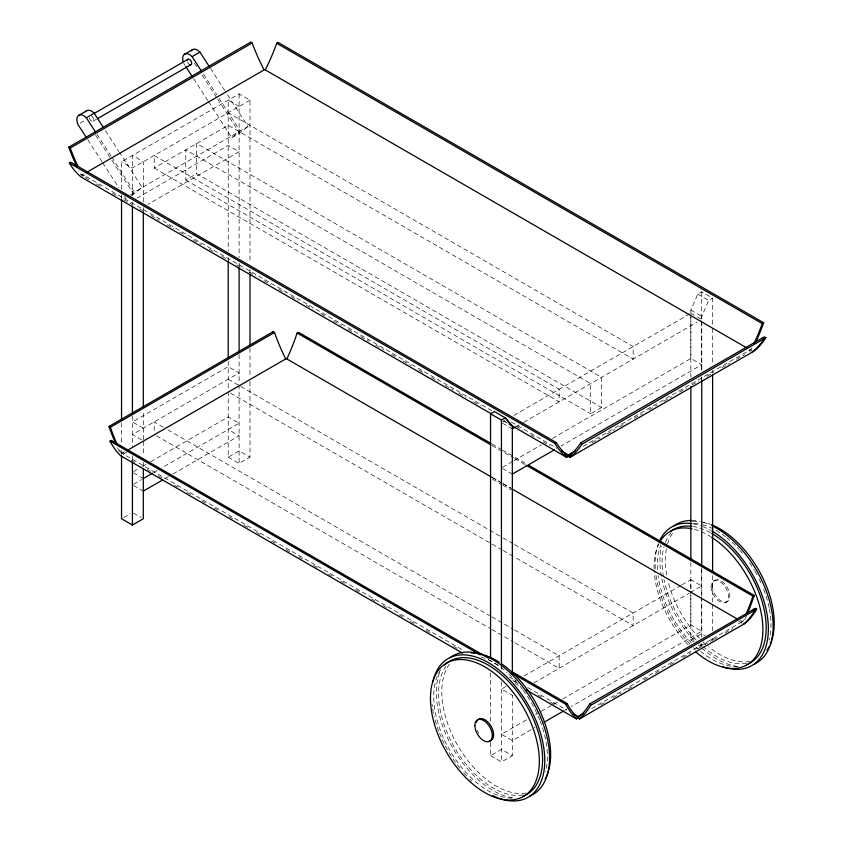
<?xml version="1.0" encoding="UTF-8"?>
<svg xmlns="http://www.w3.org/2000/svg" width="843" height="843" viewBox="0 0 843 843"><rect width="100%" height="100%" fill="white"/><g stroke="black" fill="none" stroke-linecap="round" stroke-linejoin="round"><path stroke-width="0.63" stroke-dasharray="4.21 3.16" d="M694.116 641.934L690.849 640.048L690.849 591.407M690.849 562.492L690.849 590.089L690.849 579.71L681.776 584.947M690.849 377.137L690.849 314.039M690.849 312.721L690.849 310.098L697.793 294.144L701.734 291.868L712.62 298.148L712.62 327.084M701.734 643.704L701.734 646.328L699.564 645.074M701.734 637.129L701.734 597.687M701.734 596.38L701.734 567.455M701.734 379.476L701.734 376.842M701.734 370.277L701.734 320.319M701.734 319.012L701.734 316.378L708.678 300.435L712.62 298.148M130.654 195.049L134.385 192.067L248.032 126.45L225.408 91.476M131.582 195.544L142.225 187.546L119.601 152.562M208.463 101.613L231.793 137.683L240.192 130.981L217.568 96.007M231.793 137.683L239.633 133.162L248.032 126.45M80.159 123.162L85.754 119.927M93.004 121.223L96.429 119.253M83.362 173.806L81.086 175.112A141.255 81.55 60 0 1 78.831 170.676M85.069 174.786L82.793 176.103L82.108 175.513A139.748 80.686 -60 0 1 81.023 174.606M121.54 189.338L121.54 161.772L239.106 93.9L249.992 100.18L249.992 262.921M249.992 100.18L132.425 168.063L121.54 161.772M154.195 168.063L559.141 401.848L559.141 389.276L154.195 155.491L154.195 168.063L228.221 125.322L633.156 359.118L633.156 346.547L228.221 112.751M136.987 198.105L228.221 145.439L239.106 151.719L147.873 204.396M601.586 407.506L590.701 413.787L590.701 383.628L185.766 149.833L185.766 180.002L196.651 173.721L601.586 407.506L601.586 377.337L196.651 143.552L196.651 173.721M121.655 453.313L123.942 451.996M124.406 452.069L122.119 453.386L462.807 650.079M123.257 454.24L126.682 452.259M133.563 471.585L141.55 466.98M142.688 466.316L146.113 464.345M150.665 461.711L228.221 416.937L239.106 423.218L161.55 467.991M133.563 484.156L141.55 479.541M153.574 472.607L157.515 470.331M164.975 478.592L168.4 476.611M172.963 473.977L239.106 435.789L228.221 429.509M123.71 517.497L130.243 513.724M228.221 391.542L228.221 457.159L239.106 450.879L249.992 457.159L249.992 378.412M228.221 457.159L239.106 463.45L249.992 457.159M502.576 421.932L504.841 420.625M513.914 415.388L689.722 313.891M516.864 426.252L519.13 424.946M523.672 422.322L697.203 322.142M502.576 467.191L512.786 461.29M513.914 460.636L541.143 444.925M552.481 438.371L690.849 358.486L701.734 364.766L561.101 445.968M583.061 446.358L750.196 349.866L750.196 351.373L747.91 350.056M592.165 442.617L600.121 438.023M606.939 434.082L614.895 429.487M619.447 426.864L626.265 422.923M634.231 418.328L642.187 413.734M649.005 409.793L656.96 405.198M663.789 401.257L671.745 396.663M679.7 392.069L686.529 388.128M692.208 384.851L699.037 380.91M706.992 376.315L713.81 372.374M721.766 367.78L729.732 363.185M736.55 359.255L744.506 354.661M505.979 686.444L501.437 689.068L512.333 695.349M513.914 681.861L516.19 680.554M524.125 675.97L680.638 585.6M533.882 682.904L689.258 593.198M690.396 592.545L701.734 586.001L690.849 579.71M713.652 580.985L714.959 580.237M725.96 602.313L727.267 601.565M526.39 719.911L501.437 734.316L512.333 740.597L535.01 727.509M535.463 714.674L540.005 712.05M541.143 711.397L552.481 704.853M553.619 704.19L558.15 701.576M562.692 698.952L690.849 624.958L701.734 631.249L571.301 706.55M564.504 710.48L566.77 709.174M490.552 742.535L490.552 755.686L501.437 749.395L512.333 755.686L512.333 695.243M690.849 640.048L701.734 633.757L705.001 635.643M591.575 708.626L742.04 621.755L739.764 620.437M490.552 755.686L501.437 761.967L512.333 755.686M703.916 645.074L712.62 640.048L712.62 636.096M600.69 704.864L605.253 702.24M613.23 697.625L621.207 693.02M628.046 689.068L632.608 686.444M644.01 679.858L648.573 677.224M655.411 673.283L662.25 669.331M670.227 664.727L674.79 662.092M682.767 657.487L690.744 652.872M697.582 648.931L702.145 646.296M713.547 639.711L718.11 637.076M724.948 633.135L732.925 628.52M697.793 294.144L708.678 300.435M690.849 310.098L701.734 316.378M690.849 313.238L701.734 319.518M749.553 349.107L751.83 350.425M239.106 106.471L228.221 100.18L228.221 251.109M185.766 180.002L590.701 413.787M491.933 410.804L82.793 174.596L82.793 176.103L82.077 174.701A139.411 80.485 60 0 1 80.96 172.52M511.301 421.995L556.886 448.307M85.069 177.42L89.632 180.044M96.471 183.995L101.023 186.63M112.425 193.205L116.977 195.839M123.816 199.791L131.793 204.396M139.769 209.001L143.194 210.971M151.171 215.576L159.148 220.181M167.125 224.786L173.964 228.738M179.664 232.025L186.503 235.977M193.342 239.928L201.319 244.533M209.296 249.138L213.848 251.772M221.825 256.377L228.664 260.318M236.641 264.923L243.479 268.875M249.18 272.163L256.019 276.114M263.996 280.719L270.835 284.671M278.812 289.275L285.651 293.216M291.351 296.515L298.19 300.456M306.167 305.061L313.006 309.012M320.983 313.617L325.535 316.251M333.512 320.856L341.489 325.461M348.328 329.413L352.89 332.037M360.867 336.642L368.844 341.257M375.683 345.198L383.66 349.803M391.637 354.408L396.199 357.042M403.038 360.994L411.015 365.599M418.992 370.203L423.544 372.838M431.532 377.443L438.36 381.384M445.199 385.335L453.176 389.94M458.877 393.228L465.715 397.179M473.692 401.784L480.531 405.736M515.863 426.126L522.702 430.078M530.679 434.682L535.231 437.317M543.208 441.922L550.047 445.873M503.619 420.836L505.8 422.101M503.966 421.152L507.381 423.133M502.533 423.218L512.333 428.876M492.133 444.103L501.248 449.372M502.386 450.025L526.317 463.84M491.975 445.515L513.629 458.012M514.767 458.666L525.02 464.588M502.533 468.466L512.333 474.124M491.711 477.022L501.964 482.944M503.102 483.597L511.079 488.202M740.101 620.427L742.388 621.744M492.512 477.686L501.627 482.944M502.765 483.608L510.742 488.213M492.512 479.193L501.627 484.451M502.765 485.115L510.742 489.72M738.626 621.28L742.04 623.262M710.449 638.783L712.62 640.048M228.221 379.234L239.623 385.809M240.761 386.473L501.975 537.286M503.123 537.939L513.387 543.872M514.525 544.525L633.156 613.019L633.156 625.59L514.525 557.097M230.497 393.112L501.975 549.857M503.123 550.511L513.387 556.443M163.321 427.232L154.195 421.964L154.195 432.016M167.883 429.867L490.7 616.244M491.838 616.897L513.513 629.415M514.651 630.069L559.141 655.759L559.141 668.33L514.651 642.64M143.31 428.255L132.425 421.964L228.221 366.663L239.106 372.943L132.425 434.535L143.31 440.815L143.31 411.131M156.471 435.852L490.7 628.815M491.838 629.468L513.513 641.987M488.255 659.489L501.933 667.382M509.53 677.055L512.944 679.026M527.76 687.582L566.496 709.943M131.234 460.162L135.797 462.786M147.188 469.372L150.602 471.342M158.579 475.947L163.142 478.582M174.533 485.157L177.957 487.128M187.072 492.396L190.486 494.367M201.877 500.942L206.44 503.577M214.417 508.181L217.831 510.152M229.222 516.727L232.647 518.708M244.038 525.284L248.601 527.918M256.578 532.523L259.992 534.494M271.383 541.069L275.946 543.703M286.199 549.625L290.751 552.26M298.728 556.865L303.29 559.489M313.543 565.411L318.106 568.045M328.359 573.967L332.911 576.591M340.888 581.196L345.451 583.83M355.704 589.752L360.256 592.387M371.658 598.962L375.072 600.933M383.049 605.537L387.611 608.172M399.002 614.747L402.417 616.728M410.393 621.333L414.956 623.957M426.347 630.543L429.761 632.513M453.692 646.328L457.117 648.299M512.944 680.533L517.497 683.167M538.013 695.011L542.565 697.635M550.542 702.24L555.105 704.874M514.883 683.367L520.584 686.655M133.51 472.87L143.31 478.529M133.51 485.442L143.31 491.1M133.51 513.092L141.129 517.497M210.56 68.525L224.702 90.391M203.437 74.142L216.862 94.911M194.396 63.214L197.22 67.577M202.172 75.238L217.009 98.188M217.715 99.274L239.633 133.162M183.732 63.362L185.144 65.554M193.627 78.662L207.757 100.528M105.459 130.707L118.895 151.477M96.924 134.142L111.055 155.997M111.761 157.093L134.385 192.067M95.649 135.228L111.202 159.274M111.908 160.37L133.826 194.248M87.82 139.748L101.95 161.614M102.656 162.71L118.916 187.841M124.574 196.588L125.986 198.769M712.62 328.401L712.62 365.219M712.62 370.477L712.62 373.101M712.62 575.611L712.62 603.23M712.62 604.536L712.62 630.838M701.734 291.868L701.734 319.486M701.734 320.793L701.734 370.762M701.734 377.337L701.734 379.972M701.734 568.013L701.734 596.939M701.734 597.634L701.734 633.757M690.849 317.116L690.849 358.486M690.849 591.343L690.849 624.958M501.437 666.613L501.437 669.247M501.437 681.755L501.437 761.967M490.552 672.84L490.552 722.809M249.992 269.486L249.992 273.427M249.992 348.233L249.992 377.106M239.106 93.9L239.106 257.4M239.106 263.206L239.106 265.83M239.106 354.513L239.106 383.944M239.106 384.703L239.106 463.45M228.221 257.673L228.221 260.297M228.221 361.352L228.221 390.225M143.31 201.856L143.31 161.772L132.425 155.491L132.425 196.177M143.31 207.705L143.31 210.328M143.31 441.321L143.31 455.789M143.31 462.322L143.31 466.284M132.425 202.183L132.425 204.807M132.425 416.105L132.425 446.295M132.425 455.842L132.425 461.11M121.54 194.585L121.54 198.526M121.54 422.944L121.54 445.252M121.54 450.51L121.54 454.44M522.85 794.917A76.976 44.437 60 0 1 455.599 749.279A76.976 44.437 60 0 1 445.821 666.497M481.153 656.971A76.976 44.437 60 0 1 487.033 659.247M488.223 659.795A76.976 44.437 60 0 1 507.043 672.566M508.856 674.21A76.976 44.437 60 0 1 514.219 679.563M515.094 680.512A76.976 44.437 60 0 1 518.519 684.411M520.163 686.423A76.976 44.437 60 0 1 522.428 689.332M523.176 690.322A76.976 44.437 60 0 1 530.173 700.765M531.438 702.914A76.976 44.437 60 0 1 534.441 708.426M535.02 709.543A76.976 44.437 60 0 1 539.636 719.796M540.089 720.934A76.976 44.437 60 0 1 545.526 771.756M526.116 793.031A76.976 44.437 60 0 1 457.728 745.475A76.976 44.437 60 0 1 450.731 662.472M511.954 798.163A76.976 44.437 60 0 1 448.328 747.741A76.976 44.437 60 0 1 441.026 669.268M471.743 780.976A80.053 46.217 60 0 1 469.983 779.311M466.506 775.781A80.053 46.217 60 0 1 462.28 771.092M459.856 768.173A80.053 46.217 60 0 1 448.139 751.018M447.496 749.891A80.053 46.217 60 0 1 439.603 733.463M438.687 731.102A80.053 46.217 60 0 1 434.261 716.761M433.481 713.252A80.053 46.217 60 0 1 432.543 707.962M432.364 706.645A80.053 46.217 60 0 1 432.037 704.031M512.723 797.805A80.053 46.217 60 0 1 452.923 748.247A80.053 46.217 60 0 1 439.909 671.692M478.74 733.347A12.318 7.113 60 0 1 477.359 730.46M737.846 666.518A76.976 44.437 60 0 1 700.617 651.397M697.667 648.878A76.976 44.437 60 0 1 695.854 647.234M691.365 642.809A76.976 44.437 60 0 1 658.098 575.864M657.477 569.647A76.976 44.437 60 0 1 660.754 544.905M692.735 526.432A76.976 44.437 60 0 1 711.755 533.45M688.099 644.695A76.976 44.437 60 0 1 654.147 570.321M654.094 569.12A76.976 44.437 60 0 1 658.984 543.493M694.4 529.351A76.976 44.437 60 0 1 710.501 536.548M746.434 663.315A76.976 44.437 60 0 1 703.431 646.971M702.451 646.107A76.976 44.437 60 0 1 699.732 643.609M696.149 640.037A76.976 44.437 60 0 1 663.968 579.447M663.483 576.907A76.976 44.437 60 0 1 663.968 546.917M665.538 542.144A76.976 44.437 60 0 1 671.06 532.755M693.926 523.313A76.976 44.437 60 0 1 699.985 524.114M702.451 524.694A76.976 44.437 60 0 1 725.665 536.854M726.677 537.634A76.976 44.437 60 0 1 738.689 548.909M739.553 549.868A76.976 44.437 60 0 1 743.758 554.82M749.669 562.808A76.976 44.437 60 0 1 754.401 570.237M755.022 571.322A76.976 44.437 60 0 1 756.856 574.599M759.174 579.078A76.976 44.437 60 0 1 761.809 584.768M763.674 589.331A76.976 44.437 60 0 1 769.111 607.624M769.364 608.899A76.976 44.437 60 0 1 769.111 640.153M737.572 666.36A80.053 46.217 60 0 1 701.892 648.214M700.122 646.613A80.053 46.217 60 0 1 698.362 644.937M694.021 640.501A80.053 46.217 60 0 1 661.86 578.888M661.355 576.243A80.053 46.217 60 0 1 661.586 546.159M691.797 520.468A80.053 46.217 60 0 1 699.321 521.332M702.988 522.249A80.053 46.217 60 0 1 709.722 524.715M749.701 661.428A76.976 44.437 60 0 1 708.678 646.75M705.717 644.221A76.976 44.437 60 0 1 702.999 641.723M699.416 638.151A76.976 44.437 60 0 1 668.035 581.164M666.75 575.021A76.976 44.437 60 0 1 666.423 548.561M667.582 543.809A76.976 44.437 60 0 1 672.672 533.018M692.588 521.511A76.976 44.437 60 0 1 699.585 521.627M700.796 521.785A76.976 44.437 60 0 1 710.343 524.293M695.338 649.373A80.053 46.217 60 0 1 693.568 647.709M690.09 644.178A80.053 46.217 60 0 1 655.78 573.735M655.306 568.582A80.053 46.217 60 0 1 658.257 544.051M693.252 523.851A80.053 46.217 60 0 1 701.534 526.116M702.662 526.538A80.053 46.217 60 0 1 710.617 530.3M119.453 451.795A141.93 81.94 60 0 1 117.388 447.412M121.445 453.523A140.064 80.865 60 0 1 119.369 449.224M743.642 619.826A141.919 81.94 -60 0 1 742.672 621.923M746.413 615.991A143.795 83.025 -60 0 1 744.517 620.279M91.55 116.049A3.077 1.781 60 0 1 93.668 119.622A3.077 1.781 60 0 1 91.834 121.213A3.077 1.781 60 0 1 89.39 117.915M188.864 64.036A3.077 1.781 60 0 1 187.557 62.087M751.956 347.832A139.748 80.686 -60 0 1 750.881 350.003M711.102 586.623A12.318 7.113 60 0 0 724.158 602.871A12.318 7.113 60 0 0 724.158 585.453A12.318 7.113 60 0 0 711.102 586.623M712.409 585.874A12.318 7.113 60 0 0 725.465 602.123A12.318 7.113 60 0 0 725.465 584.705A12.318 7.113 60 0 0 712.409 585.874"/><path stroke-width="1.26" d="M690.849 559.857L690.849 386.336M701.734 564.831L701.734 380.794M753.905 596.307L754.2 595.411L528.593 465.157M277.842 43.383L278.169 42.466L763.663 322.764L763.337 323.68A141.603 81.75 -60 0 1 756.055 341.615M526.274 689.943L576.412 718.889L578.561 717.435A140.064 80.865 60 0 0 589.647 703.989L755.286 608.372L756.687 609.173L590.732 705.338A141.93 81.94 60 0 1 579.499 718.963M756.687 609.173L756.371 609.71A141.93 81.94 60 0 1 745.128 623.335L579.489 718.953L577.276 717.404A141.919 81.94 -60 0 1 567.044 703.462L512.333 671.892M491.427 413.913L81.149 177.051A141.603 81.75 -60 0 1 69.653 163.574L69.326 163.047L70.759 162.225L556.254 442.522A139.748 80.686 -60 0 0 567.592 455.821L568.287 456.4L569.004 455.831A139.411 80.485 60 0 0 580.816 442.807L764.369 336.831L765.855 337.695L581.965 444.187A141.255 81.55 60 0 1 569.994 457.38L564.863 454.419M765.855 337.695L765.518 338.212A141.255 81.55 60 0 1 753.537 351.415L569.994 457.38M86.397 137.567L77.914 124.448A9.716 5.606 60 0 1 78.483 115.48L86.323 110.949M184.29 54.395L192.13 49.863M78.483 115.48A9.716 5.606 60 0 1 86.313 117.746L94.153 113.215L103.341 127.43M183.1 61.507A9.716 5.606 60 0 1 184.786 54.068A9.716 5.606 60 0 1 192.12 56.66L199.96 52.129L209.148 66.344M94.553 113.225L187.957 59.295M97.567 118.589L190.982 64.658M76.681 166.208A141.255 81.55 60 0 1 69.105 148.094L68.768 147.177L250.677 42.15L252.162 43.014A139.411 80.485 60 0 0 263.985 69.684M68.768 147.177L70.254 148.031L252.162 43.014M265.387 69.695A139.748 80.686 -60 0 0 276.736 43.299L278.169 42.466M86.197 172.625L264.702 69.569L746.772 347.896M115.417 443.007A141.93 81.94 60 0 1 109.284 427.369L108.958 426.463L273.111 331.689L274.512 332.5A140.064 80.865 60 0 0 285.598 358.76M108.958 426.463L110.359 427.275L274.512 332.5M462.47 653.104L120.644 455.747A143.795 83.025 -60 0 1 110.275 441.616L109.969 441.079L111.255 440.341L488.413 658.077M286.905 358.781A141.919 81.94 -60 0 0 297.126 333.027L298.433 332.279L490.995 443.45M126.682 450.752L286.272 358.612L491.374 477.022M143.31 478.529L152.435 473.26M143.31 491.1L162.699 479.909M121.54 455.757L121.54 518.751L132.425 525.031L143.31 518.751L143.31 468.877M490.552 658.372L490.552 413.787L494.409 411.563L505.294 417.854L512.333 425.873L512.333 674.21M490.552 413.787L501.437 420.077L505.294 417.854L508.677 422.111M512.333 428.876L515.726 426.906M69.326 163.047L554.82 443.344L556.254 442.522M754.042 343.491A139.748 80.686 -60 0 0 762.23 323.596L763.663 322.764M512.333 474.124L554.294 449.899M561.449 450.942L568.287 454.893L575.105 450.952M510.805 425.104L566.644 457.349L571.702 454.43M512.186 673.304L565.737 704.221L567.033 703.473M746.424 613.462A141.919 81.94 -60 0 0 752.894 596.159L754.2 595.411M544.083 722.261L563.366 711.134M573.335 713.895L577.887 716.518L583.588 713.231M276.736 43.299L762.23 323.596M762.725 337.78L764.222 338.644L763.874 339.16A141.255 81.55 60 0 1 751.903 352.363M580.816 442.807L582.313 443.671M509.067 423.987L512.333 425.873M297.136 333.017L490.837 444.851M526.158 465.252L752.904 596.159M511.88 488.866L737.488 619.12M589.657 704L591.059 704.801M109.969 441.079L480.278 654.885M192.12 56.66L201.308 70.865M185.85 66.639L192.204 76.481M86.313 117.746L95.501 131.951M554.82 443.344L555.147 443.871A141.603 81.75 -60 0 0 566.644 457.349M565.737 704.221L566.032 704.769M250.677 42.15L251.014 43.067M273.111 331.689L273.427 332.595M712.62 374.418L712.62 571.67M577.887 716.518L577.887 718.036M568.287 454.893L568.287 456.4M501.437 420.077L501.437 664.663M249.992 274.734L249.992 345.609M239.106 267.895L239.106 351.889M228.221 261.615L228.221 357.421M143.31 211.646L143.31 407.201M132.425 206.124L132.425 413.481M132.425 462.038L132.425 525.031M121.54 199.833L121.54 420.32M191.329 50.78A9.716 5.606 60 0 1 199.96 52.129M471.269 652.998A76.976 44.437 60 0 1 474.788 653.114M478.434 653.588A76.976 44.437 60 0 1 499.256 662.261M501.29 663.61A76.976 44.437 60 0 1 545.168 778.995M444.503 665.169A76.976 44.437 60 0 1 525.505 703.747A76.976 44.437 60 0 1 523.155 796.245M432.944 681.65A80.053 46.217 60 0 1 494.999 666.971A80.053 46.217 60 0 1 544.757 761.914A80.053 46.217 60 0 1 492.702 795.676M449.92 657.835A80.053 46.217 60 0 1 532.976 702.029A80.053 46.217 60 0 1 529.72 796.066M476.485 722.335A12.318 7.113 60 0 1 490.194 724.875A12.318 7.113 60 0 1 489.256 741.008M711.524 537.191A76.976 44.437 60 0 1 762.304 638.625A76.976 44.437 60 0 1 695.38 651.618M660.111 541.448A76.976 44.437 60 0 1 691.924 528.761M671.102 531.037A76.976 44.437 60 0 1 691.523 526.274M711.755 533.45A76.976 44.437 60 0 1 762.894 604.326A76.976 44.437 60 0 1 746.75 664.642M673.504 526.232A80.053 46.217 60 0 1 691.797 520.468M711.998 525.769A80.053 46.217 60 0 1 768.521 597.687A80.053 46.217 60 0 1 754.432 663.968M711.524 524.757A76.976 44.437 60 0 1 762.42 577.16A76.976 44.437 60 0 1 770.333 644.178M769.311 646.349A76.976 44.437 60 0 1 766.94 650.29M711.755 530.942A80.053 46.217 60 0 1 768.068 622.239A80.053 46.217 60 0 1 723.094 666.887M659.205 541.67A80.053 46.217 60 0 1 691.977 523.64M117.377 444.883A140.064 80.865 60 0 1 110.359 427.275M753.895 596.307A143.795 83.025 -60 0 1 748.236 611.66M743.652 624.189A141.93 81.94 60 0 0 754.885 610.553L755.212 610.026L753.811 609.226A140.064 80.865 60 0 1 753.01 610.522M576.401 718.9A143.795 83.025 -60 0 1 566.043 704.759M755.286 608.361A140.064 80.865 60 0 1 754.496 609.668M187.378 60.064A3.077 1.781 60 0 1 189.896 59.758A3.077 1.781 60 0 1 191.635 63.499A3.077 1.781 60 0 1 189.422 64.458M85.522 111.866A9.716 5.606 60 0 1 94.153 113.215M77.735 165.913A139.411 80.485 60 0 1 70.254 148.031M430.467 698.362A76.976 44.437 60 0 0 512.112 799.933A76.976 44.437 60 0 0 512.112 691.07A76.976 44.437 60 0 0 430.467 698.362M474.883 725.517A12.318 7.113 60 0 0 487.949 741.766A12.318 7.113 60 0 0 487.949 724.348A12.318 7.113 60 0 0 474.883 725.517"/></g></svg>
